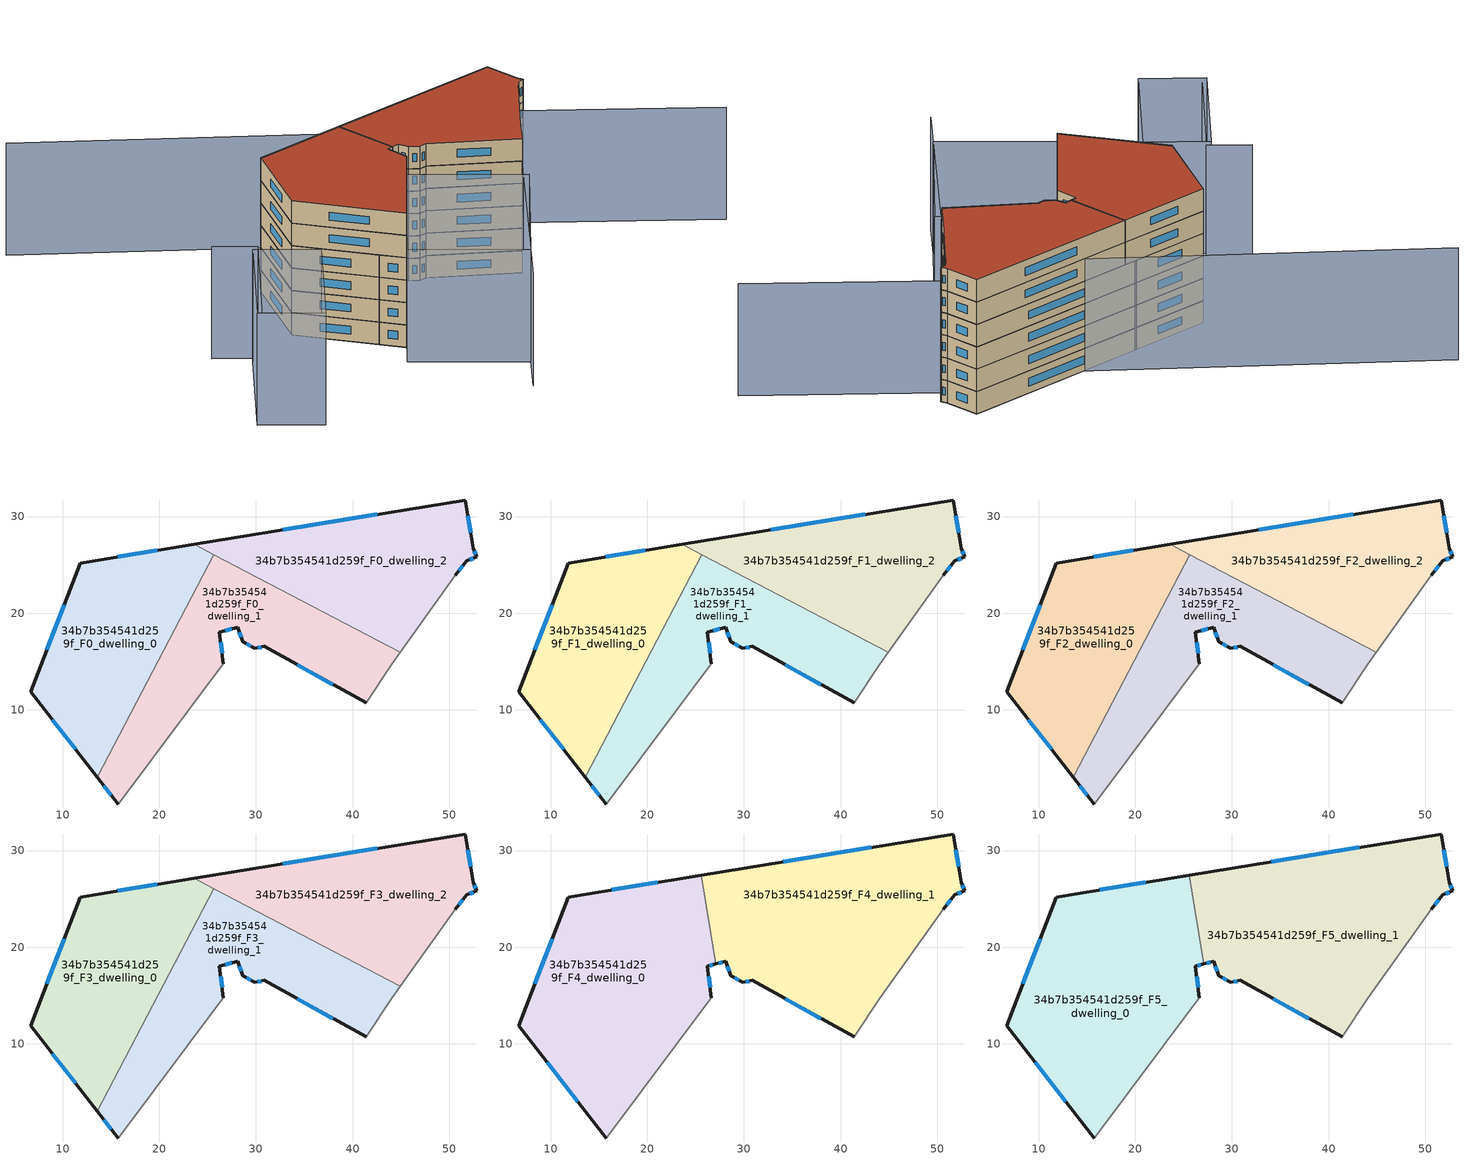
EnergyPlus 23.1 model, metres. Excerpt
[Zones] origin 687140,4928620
34b7b354541d259f_F0_dwelling_0
 floor ground (EU_floor_Construction): 13.57,3.05 25.66,26.06 23.64,27.12 11.85,25.2 6.71,11.88 z0
 wall outside (EU_wall_Construction): 13.57,3.05 6.71,11.88 11.85,25.2 23.64,27.12 z0:3
 wall to 34b7b354541d259f_F0_dwelling_1 (EU_wall_Construction): 25.66,26.06 13.57,3.05 z0:3
 wall to 34b7b354541d259f_F0_dwelling_2 (EU_wall_Construction): 23.64,27.12 25.66,26.06 z0:3
 window (EU_Window_Construction): 11.34,5.92 8.94,9.01 / 8.38,16.21 10.18,20.86 / 15.68,25.82 19.8,26.5 z0.98:2.02
34b7b354541d259f_F0_dwelling_1
 floor ground (EU_floor_Construction): 41.4,10.72 44.06,14.73 44.93,15.95 25.66,26.06 13.57,3.05 15.74,0.26 26.64,14.79 26.19,18.03 28.1,18.54 28.63,17.04 29.89,16.36 30.85,16.57 z0
 wall outside (EU_wall_Construction): 41.4,10.72 30.85,16.57 29.89,16.36 28.63,17.04 28.1,18.54 26.19,18.03 26.64,14.79 / 15.74,0.26 13.57,3.05 z0:3
 wall adiabatic (EU_wall_Construction): 26.64,14.79 15.74,0.26 / 44.93,15.95 44.06,14.73 41.4,10.72 z0:3
 wall to 34b7b354541d259f_F0_dwelling_2 (EU_wall_Construction): 25.66,26.06 44.93,15.95 z0:3
 window (EU_Window_Construction): 37.97,12.62 34.28,14.67 / 30.54,16.5 30.2,16.42 / 29.48,16.58 29.04,16.82 / 28.46,17.53 28.27,18.06 / 27.48,18.38 26.81,18.19 / 26.34,16.97 26.5,15.85 / 15.04,1.17 14.28,2.15 z0.98:2.02
34b7b354541d259f_F0_dwelling_2
 floor ground (EU_floor_Construction): 44.93,15.95 50.62,23.92 51.79,25.41 52.84,25.83 52.49,26.7 51.67,31.71 23.64,27.12 z0
 wall outside (EU_wall_Construction): 23.64,27.12 51.67,31.71 52.49,26.7 52.84,25.83 51.79,25.41 50.62,23.92 z0:3
 wall adiabatic (EU_wall_Construction): 50.62,23.92 44.93,15.95 z0:3
 window (EU_Window_Construction): 52.5,25.7 52.13,25.55 / 51.41,24.93 51,24.41 / 32.75,28.62 42.55,30.22 / 51.94,30.08 52.23,28.33 / 52.61,26.42 52.73,26.12 z0.98:2.02
34b7b354541d259f_F1_dwelling_0
 floor to 34b7b354541d259f_F0_dwelling_0 (EU_floor_Construction): 13.57,3.05 25.66,26.06 23.64,27.12 11.85,25.2 6.71,11.88 z3
 wall outside (EU_wall_Construction): 13.57,3.05 6.71,11.88 11.85,25.2 23.64,27.12 z3:6
 wall to 34b7b354541d259f_F1_dwelling_1 (EU_wall_Construction): 25.66,26.06 13.57,3.05 z3:6
 wall to 34b7b354541d259f_F1_dwelling_2 (EU_wall_Construction): 23.64,27.12 25.66,26.06 z3:6
 window (EU_Window_Construction): 11.34,5.92 8.94,9.01 / 8.38,16.21 10.18,20.86 / 15.68,25.82 19.8,26.5 z3.98:5.02
34b7b354541d259f_F1_dwelling_1
 floor to 34b7b354541d259f_F0_dwelling_1 (EU_floor_Construction): 41.4,10.72 44.06,14.73 44.93,15.95 25.66,26.06 13.57,3.05 15.74,0.26 26.64,14.79 26.19,18.03 28.1,18.54 28.63,17.04 29.89,16.36 30.85,16.57 z3
 wall outside (EU_wall_Construction): 41.4,10.72 30.85,16.57 29.89,16.36 28.63,17.04 28.1,18.54 26.19,18.03 26.64,14.79 / 15.74,0.26 13.57,3.05 z3:6
 wall adiabatic (EU_wall_Construction): 26.64,14.79 15.74,0.26 / 44.93,15.95 44.06,14.73 41.4,10.72 z3:6
 wall to 34b7b354541d259f_F1_dwelling_2 (EU_wall_Construction): 25.66,26.06 44.93,15.95 z3:6
 window (EU_Window_Construction): 37.97,12.62 34.28,14.67 / 30.54,16.5 30.2,16.42 / 29.48,16.58 29.04,16.82 / 28.46,17.53 28.27,18.06 / 27.48,18.38 26.81,18.19 / 26.34,16.97 26.5,15.85 / 15.04,1.17 14.28,2.15 z3.98:5.02
34b7b354541d259f_F1_dwelling_2
 floor to 34b7b354541d259f_F0_dwelling_2 (EU_floor_Construction): 44.93,15.95 50.62,23.92 51.79,25.41 52.84,25.83 52.49,26.7 51.67,31.71 23.64,27.12 z3
 wall outside (EU_wall_Construction): 23.64,27.12 51.67,31.71 52.49,26.7 52.84,25.83 51.79,25.41 50.62,23.92 z3:6
 wall adiabatic (EU_wall_Construction): 50.62,23.92 44.93,15.95 z3:6
 window (EU_Window_Construction): 52.5,25.7 52.13,25.55 / 51.41,24.93 51,24.41 / 32.75,28.62 42.55,30.22 / 51.94,30.08 52.23,28.33 / 52.61,26.42 52.73,26.12 z3.98:5.02
34b7b354541d259f_F2_dwelling_0
 floor to 34b7b354541d259f_F1_dwelling_0 (EU_floor_Construction): 13.57,3.05 25.66,26.06 23.64,27.12 11.85,25.2 6.71,11.88 z6
 wall outside (EU_wall_Construction): 13.57,3.05 6.71,11.88 11.85,25.2 23.64,27.12 z6:9
 wall to 34b7b354541d259f_F2_dwelling_1 (EU_wall_Construction): 25.66,26.06 13.57,3.05 z6:9
 wall to 34b7b354541d259f_F2_dwelling_2 (EU_wall_Construction): 23.64,27.12 25.66,26.06 z6:9
 window (EU_Window_Construction): 11.34,5.92 8.94,9.01 / 8.38,16.21 10.18,20.86 / 15.68,25.82 19.8,26.5 z6.98:8.02
34b7b354541d259f_F2_dwelling_1
 floor to 34b7b354541d259f_F1_dwelling_1 (EU_floor_Construction): 41.4,10.72 44.06,14.73 44.93,15.95 25.66,26.06 13.57,3.05 15.74,0.26 26.64,14.79 26.19,18.03 28.1,18.54 28.63,17.04 29.89,16.36 30.85,16.57 z6
 wall outside (EU_wall_Construction): 41.4,10.72 30.85,16.57 29.89,16.36 28.63,17.04 28.1,18.54 26.19,18.03 26.64,14.79 / 15.74,0.26 13.57,3.05 z6:9
 wall adiabatic (EU_wall_Construction): 26.64,14.79 15.74,0.26 / 44.93,15.95 44.06,14.73 41.4,10.72 z6:9
 wall to 34b7b354541d259f_F2_dwelling_2 (EU_wall_Construction): 25.66,26.06 44.93,15.95 z6:9
 window (EU_Window_Construction): 37.97,12.62 34.28,14.67 / 30.54,16.5 30.2,16.42 / 29.48,16.58 29.04,16.82 / 28.46,17.53 28.27,18.06 / 27.48,18.38 26.81,18.19 / 26.34,16.97 26.5,15.85 / 15.04,1.17 14.28,2.15 z6.98:8.02
34b7b354541d259f_F2_dwelling_2
 floor to 34b7b354541d259f_F1_dwelling_2 (EU_floor_Construction): 44.93,15.95 50.62,23.92 51.79,25.41 52.84,25.83 52.49,26.7 51.67,31.71 23.64,27.12 z6
 wall outside (EU_wall_Construction): 23.64,27.12 51.67,31.71 52.49,26.7 52.84,25.83 51.79,25.41 50.62,23.92 z6:9
 wall adiabatic (EU_wall_Construction): 50.62,23.92 44.93,15.95 z6:9
 window (EU_Window_Construction): 52.5,25.7 52.13,25.55 / 51.41,24.93 51,24.41 / 32.75,28.62 42.55,30.22 / 51.94,30.08 52.23,28.33 / 52.61,26.42 52.73,26.12 z6.98:8.02
34b7b354541d259f_F3_dwelling_0
 floor to 34b7b354541d259f_F2_dwelling_0 (EU_floor_Construction): 13.57,3.05 25.66,26.06 23.64,27.12 11.85,25.2 6.71,11.88 z9
 wall outside (EU_wall_Construction): 13.57,3.05 6.71,11.88 11.85,25.2 23.64,27.12 z9:12
 wall to 34b7b354541d259f_F3_dwelling_1 (EU_wall_Construction): 25.66,26.06 13.57,3.05 z9:12
 wall to 34b7b354541d259f_F3_dwelling_2 (EU_wall_Construction): 23.64,27.12 25.66,26.06 z9:12
 window (EU_Window_Construction): 11.34,5.92 8.94,9.01 / 8.38,16.21 10.18,20.86 / 15.68,25.82 19.8,26.5 z9.98:11.02
34b7b354541d259f_F3_dwelling_1
 floor to 34b7b354541d259f_F2_dwelling_1 (EU_floor_Construction): 41.4,10.72 44.06,14.73 44.93,15.95 25.66,26.06 13.57,3.05 15.74,0.26 26.64,14.79 26.19,18.03 28.1,18.54 28.63,17.04 29.89,16.36 30.85,16.57 z9
 wall outside (EU_wall_Construction): 41.4,10.72 30.85,16.57 29.89,16.36 28.63,17.04 28.1,18.54 26.19,18.03 26.64,14.79 / 15.74,0.26 13.57,3.05 z9:12
 wall adiabatic (EU_wall_Construction): 26.64,14.79 15.74,0.26 / 44.93,15.95 44.06,14.73 41.4,10.72 z9:12
 wall to 34b7b354541d259f_F3_dwelling_2 (EU_wall_Construction): 25.66,26.06 44.93,15.95 z9:12
 window (EU_Window_Construction): 37.97,12.62 34.28,14.67 / 30.54,16.5 30.2,16.42 / 29.48,16.58 29.04,16.82 / 28.46,17.53 28.27,18.06 / 27.48,18.38 26.81,18.19 / 26.34,16.97 26.5,15.85 / 15.04,1.17 14.28,2.15 z9.98:11.02
34b7b354541d259f_F3_dwelling_2
 floor to 34b7b354541d259f_F2_dwelling_2 (EU_floor_Construction): 44.93,15.95 50.62,23.92 51.79,25.41 52.84,25.83 52.49,26.7 51.67,31.71 23.64,27.12 z9
 wall outside (EU_wall_Construction): 23.64,27.12 51.67,31.71 52.49,26.7 52.84,25.83 51.79,25.41 50.62,23.92 z9:12
 wall adiabatic (EU_wall_Construction): 50.62,23.92 44.93,15.95 z9:12
 window (EU_Window_Construction): 52.5,25.7 52.13,25.55 / 51.41,24.93 51,24.41 / 32.75,28.62 42.55,30.22 / 51.94,30.08 52.23,28.33 / 52.61,26.42 52.73,26.12 z9.98:11.02
34b7b354541d259f_F4_dwelling_0
 floor to 34b7b354541d259f_F3_dwelling_0 (EU_floor_Construction): 13.57,3.05 25.66,26.06 23.64,27.12 11.85,25.2 6.71,11.88 z12
 floor to 34b7b354541d259f_F3_dwelling_1 (EU_floor_Construction): 15.74,0.26 26.64,14.79 26.19,18.03 27.08,18.27 25.81,25.98 25.66,26.06 13.57,3.05 z12
 floor to 34b7b354541d259f_F3_dwelling_2 (EU_floor_Construction): 25.81,25.98 25.58,27.44 23.64,27.12 z12
 wall outside (EU_wall_Construction): 27.08,18.27 26.19,18.03 26.64,14.79 / 15.74,0.26 6.71,11.88 11.85,25.2 25.57,27.44 z12:15
 wall adiabatic (EU_wall_Construction): 26.64,14.79 15.74,0.26 z12:15
 wall to 34b7b354541d259f_F4_dwelling_1 (EU_wall_Construction): 25.57,27.44 27.08,18.27 z12:15
 window (EU_Window_Construction): 26.79,18.19 26.48,18.1 / 26.34,16.97 26.5,15.85 / 12.81,4.04 9.65,8.1 / 8.38,16.21 10.18,20.86 / 16.31,25.93 21.11,26.71 z12.98:14.02
34b7b354541d259f_F4_dwelling_1
 floor to 34b7b354541d259f_F3_dwelling_1 (EU_floor_Construction): 41.4,10.72 44.06,14.73 44.93,15.95 25.81,25.98 27.08,18.27 28.1,18.54 28.63,17.04 29.89,16.36 30.85,16.57 z12
 floor to 34b7b354541d259f_F3_dwelling_2 (EU_floor_Construction): 44.93,15.95 50.62,23.92 51.79,25.41 52.84,25.83 52.49,26.7 51.67,31.71 25.58,27.44 25.81,25.98 z12
 wall outside (EU_wall_Construction): 41.4,10.72 30.85,16.57 29.89,16.36 28.63,17.04 28.1,18.54 27.08,18.27 / 25.57,27.44 51.67,31.71 52.49,26.7 52.84,25.83 51.79,25.41 50.62,23.92 z12:15
 wall adiabatic (EU_wall_Construction): 50.62,23.92 44.06,14.73 41.4,10.72 z12:15
 window (EU_Window_Construction): 52.5,25.7 52.13,25.55 / 51.41,24.93 51,24.41 / 37.97,12.62 34.28,14.67 / 30.54,16.5 30.2,16.42 / 29.48,16.58 29.04,16.82 / 28.46,17.53 28.27,18.06 / 27.77,18.45 27.41,18.36 / 34.06,28.83 43.18,30.32 / 51.94,30.08 52.23,28.33 / 52.61,26.42 52.73,26.12 z12.98:14.02
34b7b354541d259f_F5_dwelling_0
 floor to 34b7b354541d259f_F4_dwelling_0 (EU_floor_Construction): 15.74,0.26 26.64,14.79 26.19,18.03 27.08,18.27 25.57,27.44 11.85,25.2 6.71,11.88 z15
 wall outside (EU_wall_Construction): 27.08,18.27 26.19,18.03 26.64,14.79 / 15.74,0.26 6.71,11.88 11.85,25.2 25.57,27.44 z15:18
 wall adiabatic (EU_wall_Construction): 26.64,14.79 15.74,0.26 z15:18
 wall to 34b7b354541d259f_F5_dwelling_1 (EU_wall_Construction): 25.57,27.44 27.08,18.27 z15:18
 window (EU_Window_Construction): 26.79,18.19 26.48,18.1 / 26.34,16.97 26.5,15.85 / 12.81,4.04 9.65,8.1 / 8.38,16.21 10.18,20.86 / 16.31,25.93 21.11,26.71 z15.98:17.02
 roof outside (EU_roof_Construction): 25.57,27.44 27.08,18.27 26.19,18.03 26.64,14.79 15.74,0.26 6.71,11.88 11.85,25.2 z18
34b7b354541d259f_F5_dwelling_1
 floor to 34b7b354541d259f_F4_dwelling_1 (EU_floor_Construction): 44.06,14.73 50.62,23.92 51.79,25.41 52.84,25.83 52.49,26.7 51.67,31.71 25.57,27.44 27.08,18.27 28.1,18.54 28.63,17.04 29.89,16.36 30.85,16.57 41.4,10.72 z15
 wall outside (EU_wall_Construction): 41.4,10.72 30.85,16.57 29.89,16.36 28.63,17.04 28.1,18.54 27.08,18.27 / 25.57,27.44 51.67,31.71 52.49,26.7 52.84,25.83 51.79,25.41 50.62,23.92 z15:18
 wall adiabatic (EU_wall_Construction): 50.62,23.92 44.06,14.73 41.4,10.72 z15:18
 window (EU_Window_Construction): 52.5,25.7 52.13,25.55 / 51.41,24.93 51,24.41 / 37.97,12.62 34.28,14.67 / 30.54,16.5 30.2,16.42 / 29.48,16.58 29.04,16.82 / 28.46,17.53 28.27,18.06 / 27.77,18.45 27.41,18.36 / 34.06,28.83 43.18,30.32 / 51.94,30.08 52.23,28.33 / 52.61,26.42 52.73,26.12 z15.98:17.02
 roof outside (EU_roof_Construction): 51.67,31.71 52.49,26.7 52.84,25.83 51.79,25.41 50.62,23.92 44.06,14.73 41.4,10.72 30.85,16.57 29.89,16.36 28.63,17.04 28.1,18.54 27.08,18.27 25.57,27.44 z18
shading: -5.66,11.91 -1,8.6 / -1,8.6 -12.53,-7.64 / 33.5,28.12 -6.29,53.45 / 20.95,-18.85 50.46,24.03 / 50.46,24.03 71.78,9.36 / 4.71,3.15 -6.99,-13.42 / -6.99,-13.42 -13.91,-8.53 / -13.91,-8.53 -2.22,8.04 / -2.22,8.04 4.71,3.15 / 39.57,6.82 25.32,-12.49 / 25.32,-12.49 13.02,-3.42 / 13.02,-3.42 27.27,15.89 / 27.27,15.89 39.57,6.82 z0:15
[Building]
EU S2 Campaign: North Axis=0; Terrain=City; Solar Distribution=FullExterior
[Site:Location]
Bologna: Latitude=44.5; Longitude=11.25; Time Zone=1; Elevation=37
[SizingPeriod:WeatherFileDays]
AnnualSizingPeriod: Begin Month=1; Begin Day of Month=1; End Month=12; End Day of Month=31; Day of Week for Start Day=Monday; Use Weather File Daylight Saving Period=No; Use Weather File Rain and Snow Indicators=No
[MATERIAL]
EU_InternalMass_Material: Roughness=MediumRough; Thickness=0.1; Conductivity=1; Density=1800; Specific Heat=900; Thermal Absorptance=0.9; Solar Absorptance=0.7; Visible Absorptance=0.7
[MATERIAL:NOMASS] Roughness=MediumRough; Thermal Absorptance=0.9; Solar Absorptance=0.7; Visible Absorptance=0.7
Name | Thermal Resistance
EU_wall_NoMass | 0.905828
EU_roof_NoMass | 0.37593
EU_floor_NoMass | 0.67114
[WINDOWMATERIAL:SIMPLEGLAZINGSYSTEM]
EU_Window_SimpleGlazing: UFactor=4.52486; Solar Heat Gain Coefficient=0.85; Visible Transmittance=0.85
[CONSTRUCTION]
EU_wall_Construction: EU_wall_NoMass
EU_roof_Construction: EU_roof_NoMass
EU_floor_Construction: EU_floor_NoMass
EU_InternalMass_Construction: EU_InternalMass_Material
EU_Window_Construction: EU_Window_SimpleGlazing
[ZONE] Type=1; Multiplier=1; Ceiling Height=autocalculate; Floor Area=autocalculate; Part of Total Floor Area=Yes
Name | Volume
34b7b354541d259f_F0_dwelling_0; 34b7b354541d259f_F1_dwelling_0; 34b7b354541d259f_F2_dwelling_0; 34b7b354541d259f_F3_dwelling_0 | 690.396
34b7b354541d259f_F4_dwelling_0; 34b7b354541d259f_F5_dwelling_0 | 1035.61
34b7b354541d259f_F0_dwelling_1; 34b7b354541d259f_F1_dwelling_1; 34b7b354541d259f_F2_dwelling_1; 34b7b354541d259f_F3_dwelling_1 | 690.37
34b7b354541d259f_F4_dwelling_1; 34b7b354541d259f_F5_dwelling_1 | 1035.58
34b7b354541d259f_F0_dwelling_2; 34b7b354541d259f_F1_dwelling_2; 34b7b354541d259f_F2_dwelling_2; 34b7b354541d259f_F3_dwelling_2 | 690.387
[INTERNALMASS] Construction=EU_InternalMass_Construction
Name | Zone or ZoneList | Surface Area
34b7b354541d259f_F0_dwelling_0_EU_InternalMass | 34b7b354541d259f_F0_dwelling_0 | 230.132
34b7b354541d259f_F0_dwelling_1_EU_InternalMass | 34b7b354541d259f_F0_dwelling_1 | 230.123
34b7b354541d259f_F0_dwelling_2_EU_InternalMass | 34b7b354541d259f_F0_dwelling_2 | 230.129
34b7b354541d259f_F1_dwelling_0_EU_InternalMass | 34b7b354541d259f_F1_dwelling_0 | 230.132
34b7b354541d259f_F1_dwelling_1_EU_InternalMass | 34b7b354541d259f_F1_dwelling_1 | 230.123
34b7b354541d259f_F1_dwelling_2_EU_InternalMass | 34b7b354541d259f_F1_dwelling_2 | 230.129
34b7b354541d259f_F2_dwelling_0_EU_InternalMass | 34b7b354541d259f_F2_dwelling_0 | 230.132
34b7b354541d259f_F2_dwelling_1_EU_InternalMass | 34b7b354541d259f_F2_dwelling_1 | 230.123
34b7b354541d259f_F2_dwelling_2_EU_InternalMass | 34b7b354541d259f_F2_dwelling_2 | 230.129
34b7b354541d259f_F3_dwelling_0_EU_InternalMass | 34b7b354541d259f_F3_dwelling_0 | 230.132
34b7b354541d259f_F3_dwelling_1_EU_InternalMass | 34b7b354541d259f_F3_dwelling_1 | 230.123
34b7b354541d259f_F3_dwelling_2_EU_InternalMass | 34b7b354541d259f_F3_dwelling_2 | 230.129
34b7b354541d259f_F4_dwelling_0_EU_InternalMass | 34b7b354541d259f_F4_dwelling_0 | 345.202
34b7b354541d259f_F4_dwelling_1_EU_InternalMass | 34b7b354541d259f_F4_dwelling_1 | 345.194
34b7b354541d259f_F5_dwelling_0_EU_InternalMass | 34b7b354541d259f_F5_dwelling_0 | 345.202
34b7b354541d259f_F5_dwelling_1_EU_InternalMass | 34b7b354541d259f_F5_dwelling_1 | 345.194
[OTHEREQUIPMENT] Fuel Type=Electricity; Design Level Calculation Method=Watts/Area; Power per Zone Floor Area=1; Fraction Latent=0; Fraction Radiant=0; Fraction Lost=0; Carbon Dioxide Generation Rate=0; EndUse Subcategory=EU_Step8_InternalGains
Name | Zone or ZoneList or Space or SpaceList | Schedule
EU_Step8_InternalGain_34b7b354541d259f_F0_dwelling_0_f000 | 34b7b354541d259f_F0_dwelling_0 | EU_Step8_GainSchedule_34b7b354541d259f_F0_dwelling_0_f000
EU_Step8_InternalGain_34b7b354541d259f_F0_dwelling_1_f000 | 34b7b354541d259f_F0_dwelling_1 | EU_Step8_GainSchedule_34b7b354541d259f_F0_dwelling_1_f000
EU_Step8_InternalGain_34b7b354541d259f_F0_dwelling_2_f000 | 34b7b354541d259f_F0_dwelling_2 | EU_Step8_GainSchedule_34b7b354541d259f_F0_dwelling_2_f000
EU_Step8_InternalGain_34b7b354541d259f_F1_dwelling_0_f000 | 34b7b354541d259f_F1_dwelling_0 | EU_Step8_GainSchedule_34b7b354541d259f_F1_dwelling_0_f000
EU_Step8_InternalGain_34b7b354541d259f_F1_dwelling_1_f000 | 34b7b354541d259f_F1_dwelling_1 | EU_Step8_GainSchedule_34b7b354541d259f_F1_dwelling_1_f000
EU_Step8_InternalGain_34b7b354541d259f_F1_dwelling_2_f000 | 34b7b354541d259f_F1_dwelling_2 | EU_Step8_GainSchedule_34b7b354541d259f_F1_dwelling_2_f000
EU_Step8_InternalGain_34b7b354541d259f_F2_dwelling_0_f000 | 34b7b354541d259f_F2_dwelling_0 | EU_Step8_GainSchedule_34b7b354541d259f_F2_dwelling_0_f000
EU_Step8_InternalGain_34b7b354541d259f_F2_dwelling_1_f000 | 34b7b354541d259f_F2_dwelling_1 | EU_Step8_GainSchedule_34b7b354541d259f_F2_dwelling_1_f000
EU_Step8_InternalGain_34b7b354541d259f_F2_dwelling_2_f000 | 34b7b354541d259f_F2_dwelling_2 | EU_Step8_GainSchedule_34b7b354541d259f_F2_dwelling_2_f000
EU_Step8_InternalGain_34b7b354541d259f_F3_dwelling_0_f000 | 34b7b354541d259f_F3_dwelling_0 | EU_Step8_GainSchedule_34b7b354541d259f_F3_dwelling_0_f000
EU_Step8_InternalGain_34b7b354541d259f_F3_dwelling_1_f000 | 34b7b354541d259f_F3_dwelling_1 | EU_Step8_GainSchedule_34b7b354541d259f_F3_dwelling_1_f000
EU_Step8_InternalGain_34b7b354541d259f_F3_dwelling_2_f000 | 34b7b354541d259f_F3_dwelling_2 | EU_Step8_GainSchedule_34b7b354541d259f_F3_dwelling_2_f000
EU_Step8_InternalGain_34b7b354541d259f_F4_dwelling_0_f000 | 34b7b354541d259f_F4_dwelling_0 | EU_Step8_GainSchedule_34b7b354541d259f_F4_dwelling_0_f000
EU_Step8_InternalGain_34b7b354541d259f_F4_dwelling_1_f000 | 34b7b354541d259f_F4_dwelling_1 | EU_Step8_GainSchedule_34b7b354541d259f_F4_dwelling_1_f000
EU_Step8_InternalGain_34b7b354541d259f_F5_dwelling_0_f000 | 34b7b354541d259f_F5_dwelling_0 | EU_Step8_GainSchedule_34b7b354541d259f_F5_dwelling_0_f000
EU_Step8_InternalGain_34b7b354541d259f_F5_dwelling_1_f000 | 34b7b354541d259f_F5_dwelling_1 | EU_Step8_GainSchedule_34b7b354541d259f_F5_dwelling_1_f000
[ZONEVENTILATION:DESIGNFLOWRATE] Schedule=EU_AlwaysOn; Design Flow Rate Calculation Method=AirChanges/Hour; Air Changes per Hour=0.73129; Ventilation Type=Natural; Fan Pressure Rise=0; Fan Total Efficiency=1; Constant Term Coefficient=1; Temperature Term Coefficient=0; Velocity Term Coefficient=0; Velocity Squared Term Coefficient=0; Minimum Indoor Temperature=-100; Maximum Indoor Temperature=100; Delta Temperature=-100; Minimum Outdoor Temperature=-100; Maximum Outdoor Temperature=100; Maximum Wind Speed=40
Name | Zone or ZoneList or Space or SpaceList
EU_ConstantAir_34b7b354541d259f_F0_dwelling_0 | 34b7b354541d259f_F0_dwelling_0
EU_ConstantAir_34b7b354541d259f_F0_dwelling_1 | 34b7b354541d259f_F0_dwelling_1
EU_ConstantAir_34b7b354541d259f_F0_dwelling_2 | 34b7b354541d259f_F0_dwelling_2
EU_ConstantAir_34b7b354541d259f_F1_dwelling_0 | 34b7b354541d259f_F1_dwelling_0
EU_ConstantAir_34b7b354541d259f_F1_dwelling_1 | 34b7b354541d259f_F1_dwelling_1
EU_ConstantAir_34b7b354541d259f_F1_dwelling_2 | 34b7b354541d259f_F1_dwelling_2
EU_ConstantAir_34b7b354541d259f_F2_dwelling_0 | 34b7b354541d259f_F2_dwelling_0
EU_ConstantAir_34b7b354541d259f_F2_dwelling_1 | 34b7b354541d259f_F2_dwelling_1
EU_ConstantAir_34b7b354541d259f_F2_dwelling_2 | 34b7b354541d259f_F2_dwelling_2
EU_ConstantAir_34b7b354541d259f_F3_dwelling_0 | 34b7b354541d259f_F3_dwelling_0
EU_ConstantAir_34b7b354541d259f_F3_dwelling_1 | 34b7b354541d259f_F3_dwelling_1
EU_ConstantAir_34b7b354541d259f_F3_dwelling_2 | 34b7b354541d259f_F3_dwelling_2
EU_ConstantAir_34b7b354541d259f_F4_dwelling_0 | 34b7b354541d259f_F4_dwelling_0
EU_ConstantAir_34b7b354541d259f_F4_dwelling_1 | 34b7b354541d259f_F4_dwelling_1
EU_ConstantAir_34b7b354541d259f_F5_dwelling_0 | 34b7b354541d259f_F5_dwelling_0
EU_ConstantAir_34b7b354541d259f_F5_dwelling_1 | 34b7b354541d259f_F5_dwelling_1
[HVACTEMPLATE:THERMOSTAT] Constant Heating Setpoint=20; Constant Cooling Setpoint=50
EU_HeatOnly_34b7b354541d259f_F0_dwelling_0; EU_HeatOnly_34b7b354541d259f_F0_dwelling_1; EU_HeatOnly_34b7b354541d259f_F0_dwelling_2; EU_HeatOnly_34b7b354541d259f_F1_dwelling_0; EU_HeatOnly_34b7b354541d259f_F1_dwelling_1; EU_HeatOnly_34b7b354541d259f_F1_dwelling_2; EU_HeatOnly_34b7b354541d259f_F2_dwelling_0; EU_HeatOnly_34b7b354541d259f_F2_dwelling_1; EU_HeatOnly_34b7b354541d259f_F2_dwelling_2; EU_HeatOnly_34b7b354541d259f_F3_dwelling_0; EU_HeatOnly_34b7b354541d259f_F3_dwelling_1; EU_HeatOnly_34b7b354541d259f_F3_dwelling_2; EU_HeatOnly_34b7b354541d259f_F4_dwelling_0; EU_HeatOnly_34b7b354541d259f_F4_dwelling_1; EU_HeatOnly_34b7b354541d259f_F5_dwelling_0; EU_HeatOnly_34b7b354541d259f_F5_dwelling_1
[HVACTEMPLATE:ZONE:IDEALLOADSAIRSYSTEM] System Availability Schedule=EU_AlwaysOn; Maximum Heating Supply Air Temperature=50; Minimum Cooling Supply Air Temperature=13; Maximum Heating Supply Air Humidity Ratio=0.0156; Minimum Cooling Supply Air Humidity Ratio=0.0077; Heating Limit=NoLimit; Cooling Limit=NoLimit; Heating Availability Schedule=EU_AlwaysOn; Cooling Availability Schedule=EU_CoolingOff; Dehumidification Control Type=ConstantSensibleHeatRatio; Cooling Sensible Heat Ratio=0.7; Dehumidification Setpoint=60; Humidification Control Type=None; Humidification Setpoint=30; Outdoor Air Method=None; Outdoor Air Flow Rate per Person=0.00944; Outdoor Air Flow Rate per Zone Floor Area=0; Outdoor Air Flow Rate per Zone=0; Demand Controlled Ventilation Type=None; Outdoor Air Economizer Type=NoEconomizer; Heat Recovery Type=None; Sensible Heat Recovery Effectiveness=0.7; Latent Heat Recovery Effectiveness=0.65
Name | Template Thermostat
34b7b354541d259f_F0_dwelling_0 | EU_HeatOnly_34b7b354541d259f_F0_dwelling_0
34b7b354541d259f_F0_dwelling_1 | EU_HeatOnly_34b7b354541d259f_F0_dwelling_1
34b7b354541d259f_F0_dwelling_2 | EU_HeatOnly_34b7b354541d259f_F0_dwelling_2
34b7b354541d259f_F1_dwelling_0 | EU_HeatOnly_34b7b354541d259f_F1_dwelling_0
34b7b354541d259f_F1_dwelling_1 | EU_HeatOnly_34b7b354541d259f_F1_dwelling_1
34b7b354541d259f_F1_dwelling_2 | EU_HeatOnly_34b7b354541d259f_F1_dwelling_2
34b7b354541d259f_F2_dwelling_0 | EU_HeatOnly_34b7b354541d259f_F2_dwelling_0
34b7b354541d259f_F2_dwelling_1 | EU_HeatOnly_34b7b354541d259f_F2_dwelling_1
34b7b354541d259f_F2_dwelling_2 | EU_HeatOnly_34b7b354541d259f_F2_dwelling_2
34b7b354541d259f_F3_dwelling_0 | EU_HeatOnly_34b7b354541d259f_F3_dwelling_0
34b7b354541d259f_F3_dwelling_1 | EU_HeatOnly_34b7b354541d259f_F3_dwelling_1
34b7b354541d259f_F3_dwelling_2 | EU_HeatOnly_34b7b354541d259f_F3_dwelling_2
34b7b354541d259f_F4_dwelling_0 | EU_HeatOnly_34b7b354541d259f_F4_dwelling_0
34b7b354541d259f_F4_dwelling_1 | EU_HeatOnly_34b7b354541d259f_F4_dwelling_1
34b7b354541d259f_F5_dwelling_0 | EU_HeatOnly_34b7b354541d259f_F5_dwelling_0
34b7b354541d259f_F5_dwelling_1 | EU_HeatOnly_34b7b354541d259f_F5_dwelling_1
[SIZING:ZONE] Zone Cooling Design Supply Air Temperature Input Method=SupplyAirTemperature; Zone Cooling Design Supply Air Temperature=13; Zone Heating Design Supply Air Temperature Input Method=SupplyAirTemperature; Zone Heating Design Supply Air Temperature=50; Zone Cooling Design Supply Air Humidity Ratio=0.008; Zone Heating Design Supply Air Humidity Ratio=0.008; Cooling Design Air Flow Method=DesignDay; Cooling Design Air Flow Rate=0; Cooling Minimum Air Flow per Zone Floor Area=0.000762; Cooling Minimum Air Flow=0; Cooling Minimum Air Flow Fraction=0.2; Heating Design Air Flow Method=DesignDay; Heating Design Air Flow Rate=0; Heating Maximum Air Flow per Zone Floor Area=0.002032; Heating Maximum Air Flow=0.141576; Heating Maximum Air Flow Fraction=0.3; Account for Dedicated Outdoor Air System=No; Dedicated Outdoor Air System Control Strategy=NeutralSupplyAir; Dedicated Outdoor Air Low Setpoint Temperature for Design=autosize; Dedicated Outdoor Air High Setpoint Temperature for Design=autosize; Zone Load Sizing Method=Sensible Load Only No Latent Load; Zone Latent Cooling Design Supply Air Humidity Ratio Input Method=HumidityRatioDifference; Zone Cooling Design Supply Air Humidity Ratio Difference=0.005; Zone Latent Heating Design Supply Air Humidity Ratio Input Method=HumidityRatioDifference; Zone Humidification Design Supply Air Humidity Ratio Difference=0.005
34b7b354541d259f_F0_dwelling_0; 34b7b354541d259f_F0_dwelling_1; 34b7b354541d259f_F0_dwelling_2; 34b7b354541d259f_F1_dwelling_0; 34b7b354541d259f_F1_dwelling_1; 34b7b354541d259f_F1_dwelling_2; 34b7b354541d259f_F2_dwelling_0; 34b7b354541d259f_F2_dwelling_1; 34b7b354541d259f_F2_dwelling_2; 34b7b354541d259f_F3_dwelling_0; 34b7b354541d259f_F3_dwelling_1; 34b7b354541d259f_F3_dwelling_2; 34b7b354541d259f_F4_dwelling_0; 34b7b354541d259f_F4_dwelling_1; 34b7b354541d259f_F5_dwelling_0; 34b7b354541d259f_F5_dwelling_1
[SCHEDULE:CONSTANT]
Name | Hourly Value
EU_AlwaysOn | 1
EU_CoolingOff | 0
[SCHEDULE:FILE] Column Number=1; Rows to Skip at Top=0; Number of Hours of Data=8760; Column Separator=Comma; Interpolate to Timestep=No; Minutes per Item=60; Adjust Schedule for Daylight Savings=Yes
Name | File
EU_Step8_GainSchedule_34b7b354541d259f_F0_dwelling_0_f000 | ../../schedules/34b7b354541d259f/34b7b354541d259f_F0_dwelling_0_f000_gain.csv
EU_Step8_GainSchedule_34b7b354541d259f_F0_dwelling_1_f000 | ../../schedules/34b7b354541d259f/34b7b354541d259f_F0_dwelling_1_f000_gain.csv
EU_Step8_GainSchedule_34b7b354541d259f_F0_dwelling_2_f000 | ../../schedules/34b7b354541d259f/34b7b354541d259f_F0_dwelling_2_f000_gain.csv
EU_Step8_GainSchedule_34b7b354541d259f_F1_dwelling_0_f000 | ../../schedules/34b7b354541d259f/34b7b354541d259f_F1_dwelling_0_f000_gain.csv
EU_Step8_GainSchedule_34b7b354541d259f_F1_dwelling_1_f000 | ../../schedules/34b7b354541d259f/34b7b354541d259f_F1_dwelling_1_f000_gain.csv
EU_Step8_GainSchedule_34b7b354541d259f_F1_dwelling_2_f000 | ../../schedules/34b7b354541d259f/34b7b354541d259f_F1_dwelling_2_f000_gain.csv
EU_Step8_GainSchedule_34b7b354541d259f_F2_dwelling_0_f000 | ../../schedules/34b7b354541d259f/34b7b354541d259f_F2_dwelling_0_f000_gain.csv
EU_Step8_GainSchedule_34b7b354541d259f_F2_dwelling_1_f000 | ../../schedules/34b7b354541d259f/34b7b354541d259f_F2_dwelling_1_f000_gain.csv
EU_Step8_GainSchedule_34b7b354541d259f_F2_dwelling_2_f000 | ../../schedules/34b7b354541d259f/34b7b354541d259f_F2_dwelling_2_f000_gain.csv
EU_Step8_GainSchedule_34b7b354541d259f_F3_dwelling_0_f000 | ../../schedules/34b7b354541d259f/34b7b354541d259f_F3_dwelling_0_f000_gain.csv
EU_Step8_GainSchedule_34b7b354541d259f_F3_dwelling_1_f000 | ../../schedules/34b7b354541d259f/34b7b354541d259f_F3_dwelling_1_f000_gain.csv
EU_Step8_GainSchedule_34b7b354541d259f_F3_dwelling_2_f000 | ../../schedules/34b7b354541d259f/34b7b354541d259f_F3_dwelling_2_f000_gain.csv
EU_Step8_GainSchedule_34b7b354541d259f_F4_dwelling_0_f000 | ../../schedules/34b7b354541d259f/34b7b354541d259f_F4_dwelling_0_f000_gain.csv
EU_Step8_GainSchedule_34b7b354541d259f_F4_dwelling_1_f000 | ../../schedules/34b7b354541d259f/34b7b354541d259f_F4_dwelling_1_f000_gain.csv
EU_Step8_GainSchedule_34b7b354541d259f_F5_dwelling_0_f000 | ../../schedules/34b7b354541d259f/34b7b354541d259f_F5_dwelling_0_f000_gain.csv
EU_Step8_GainSchedule_34b7b354541d259f_F5_dwelling_1_f000 | ../../schedules/34b7b354541d259f/34b7b354541d259f_F5_dwelling_1_f000_gain.csv
